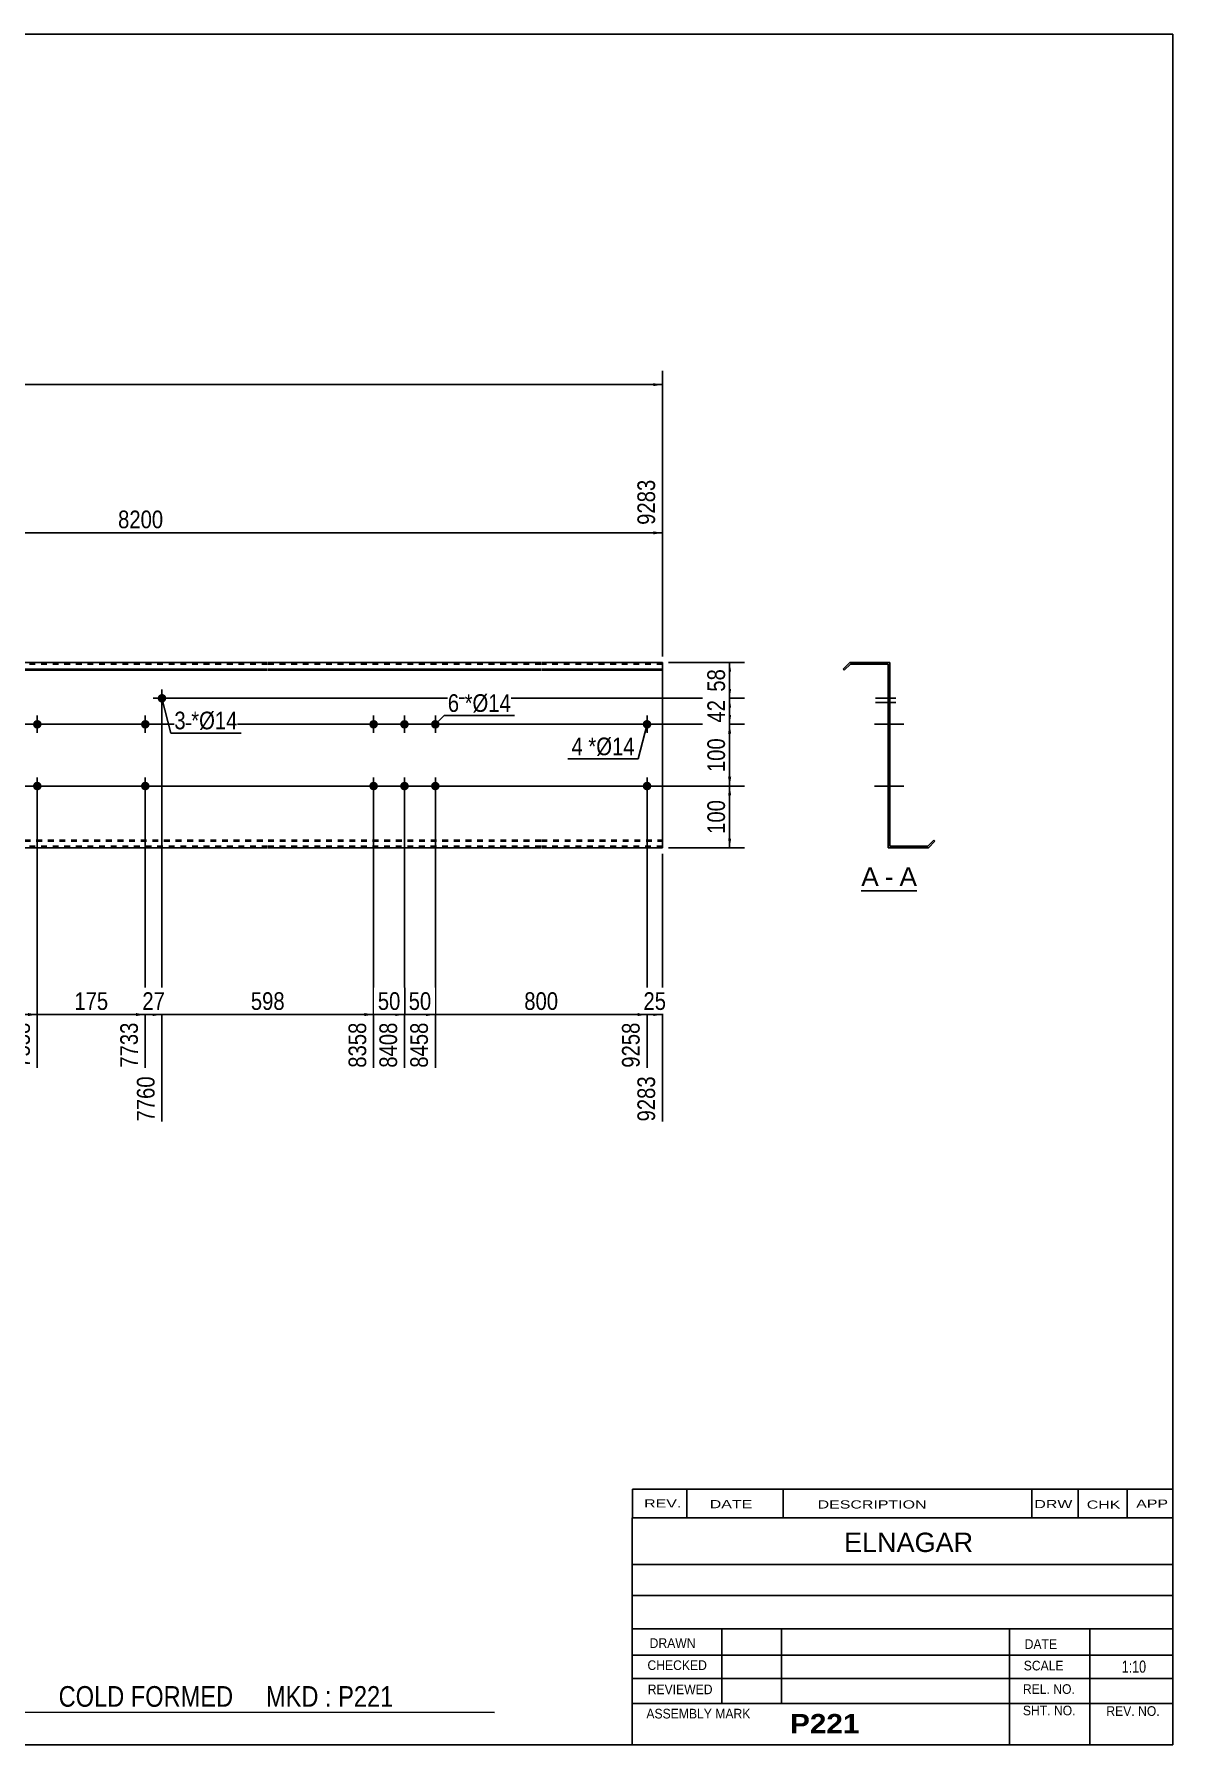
# Model space of a CAD drawing. Header units: millimetres. Extents: x -70 to 333, y -160 to 117.
# Drawn here: x 148.3 to 332.8, y -160.2 to 116.8 of the extents above; entities that cross this region are included whole.
import ezdxf

# ---------------------------------------------------------------- set-up
doc = ezdxf.new("R2010")
doc.units = ezdxf.units.MM
doc.linetypes.add('DXK_LINE_DOT1', pattern=[1.8814, 0.9407, -0.9407])
doc.styles.add('Arial', font='ARIAL.TTF', dxfattribs={"height": 0.2})
doc.styles.add('Arial Bold', font='ARIALBD.TTF', dxfattribs={"height": 0.2})
doc.styles.add('Arial Narrow', font='ARIALN.TTF', dxfattribs={"height": 0.2})

# ---------------------------------------------------------------- blocks, each defined once
blk = doc.blocks.new('Unknown-629083561-1955')
at = {"color": 5, "linetype": 'Continuous'}
for p, q in [((332.8, 116.75), (-67.2, 116.75)), ((-67.2, 116.75), (-67.2, -160.25)), ((332.8, -160.25), (332.8, 116.75)), ((-67.2, -160.25), (332.8, -160.25))]:
    blk.add_line(p, q, dxfattribs=at)
at = {"color": 174, "linetype": 'Continuous', "style": 'Arial'}
blk.add_text('Tekla structures', height=1.9102, rotation=90, dxfattribs=at).set_placement((-67.7, -159.75))
blk = doc.blocks.new('Unknown-629083561-12 - 1236')
at = {"color": 7, "linetype": 'Continuous'}
blk.add_line((282.32, -21.95), (291.35, -21.95), dxfattribs=at)
at = {"color": 0, "linetype": 'Continuous'}
blk.add_wipeout([(285.16, -21.2), (285.16, -18), (282.32, -18), (282.32, -21.2)], dxfattribs=at)
blk.add_wipeout([(287.55, -21.2), (287.55, -18), (286.12, -18), (286.12, -21.2)], dxfattribs=at)
at = {"color": 96, "linetype": 'Continuous', "style": 'Arial'}
blk.add_text('A', height=3.06, dxfattribs=at).set_placement((282.32, -21.2))
at = {"color": 0, "linetype": 'Continuous'}
blk.add_wipeout([(291.35, -21.2), (291.35, -18), (288.51, -18), (288.51, -21.2)], dxfattribs=at)
at = {"color": 96, "linetype": 'Continuous', "style": 'Arial'}
for s, p in [('A', (288.51, -21.2)), ('-', (286.12, -21.2))]:
    blk.add_text(s, height=3.06, dxfattribs=at).set_placement(p)
blk = doc.blocks.new('Bolt-629083561-1223 - 1203')
at = {"linetype": 'Continuous'}
blk.add_hatch(color=3, dxfattribs=at).paths.add_polyline_path([(167.03, -5, -1), (165.63, -5, -1)])
at = {"color": 3, "linetype": 'Continuous'}
for p, q in [((167.73, -5), (164.93, -5)), ((166.33, -3.6), (166.33, -6.4))]:
    blk.add_line(p, q, dxfattribs=at)
blk = doc.blocks.new('Part-629083561-1218 - 1203')
at = {"color": 2, "linetype": 'Continuous'}
for p, q in [((0, 15), (0, -15)), ((16, 15), (0, 15)), ((0, 13.94), (16, 13.94)), ((60.29, 15), (16.1, 15)), ((16.1, 13.94), (60.29, 13.94)), ((98.13, 15), (60.39, 15)), ((60.39, 13.94), (98.13, 13.94)), ((131.63, 15), (98.23, 15)), ((98.23, 13.94), (131.63, 13.94)), ((186.13, 15), (131.73, 15)), ((131.73, 13.94), (186.13, 13.94)), ((230.42, 15), (186.23, 15)), ((186.23, 13.94), (230.42, 13.94)), ((250.12, 15), (230.52, 15)), ((230.52, 13.94), (250.12, 13.94)), ((250.12, 13.94), (250.12, 15)), ((250.12, -15), (250.12, 13.94)), ((0, 13.76), (16, 13.76)), ((16.1, 13.76), (60.29, 13.76)), ((60.39, 13.76), (98.13, 13.76)), ((98.23, 13.76), (131.63, 13.76)), ((131.73, 13.76), (186.13, 13.76)), ((186.23, 13.76), (230.42, 13.76)), ((230.52, 13.76), (250.12, 13.76)), ((16, -15), (0, -15)), ((60.29, -15), (16.1, -15)), ((98.13, -15), (60.39, -15)), ((131.63, -15), (98.23, -15)), ((186.13, -15), (131.73, -15)), ((230.42, -15), (186.23, -15)), ((250.12, -15), (230.52, -15))]:
    blk.add_line(p, q, dxfattribs=at)
at = {"color": 7, "linetype": 'DXK_LINE_DOT1'}
for p, q in [((16, 14.75), (0, 14.75)), ((60.29, 14.75), (16.1, 14.75)), ((98.13, 14.75), (60.39, 14.75)), ((131.63, 14.75), (98.23, 14.75)), ((186.13, 14.75), (131.73, 14.75)), ((230.42, 14.75), (186.23, 14.75)), ((250.12, 14.75), (230.52, 14.75)), ((0, -13.76), (16, -13.76)), ((16.1, -13.76), (60.29, -13.76)), ((60.39, -13.76), (98.13, -13.76)), ((98.23, -13.76), (131.63, -13.76)), ((131.73, -13.76), (186.13, -13.76)), ((186.23, -13.76), (230.42, -13.76)), ((230.52, -13.76), (250.12, -13.76)), ((0, -13.94), (16, -13.94)), ((16, -14.75), (0, -14.75)), ((16.1, -13.94), (60.29, -13.94)), ((60.29, -14.75), (16.1, -14.75)), ((60.39, -13.94), (98.13, -13.94)), ((98.13, -14.75), (60.39, -14.75)), ((98.23, -13.94), (131.63, -13.94)), ((131.63, -14.75), (98.23, -14.75)), ((131.73, -13.94), (186.13, -13.94)), ((186.13, -14.75), (131.73, -14.75)), ((186.23, -13.94), (230.42, -13.94)), ((230.42, -14.75), (186.23, -14.75)), ((230.52, -13.94), (250.12, -13.94)), ((250.12, -14.75), (230.52, -14.75))]:
    blk.add_line(p, q, dxfattribs=at)
blk = doc.blocks.new('Bolt-629083561-1221 - 1203')
at = {"linetype": 'Continuous'}
for points in [[(202.62, 5, -1), (204.02, 5, -1)], [(207.62, 5, -1), (209.02, 5, -1)], [(212.62, 5, -1), (214.02, 5, -1)], [(202.62, -5, -1), (204.02, -5, -1)], [(207.62, -5, -1), (209.02, -5, -1)], [(212.62, -5, -1), (214.02, -5, -1)]]:
    blk.add_hatch(color=3, dxfattribs=at).paths.add_polyline_path(points)
at = {"color": 3, "linetype": 'Continuous'}
for p, q in [((203.32, 3.6), (203.32, 6.4)), ((208.32, 3.6), (208.32, 6.4)), ((213.32, 3.6), (213.32, 6.4)), ((201.92, 5), (204.72, 5)), ((206.92, 5), (209.72, 5)), ((211.92, 5), (214.72, 5)), ((201.92, -5), (204.72, -5)), ((203.32, -6.4), (203.32, -3.6)), ((206.92, -5), (209.72, -5)), ((208.32, -6.4), (208.32, -3.6)), ((211.92, -5), (214.72, -5)), ((213.32, -6.4), (213.32, -3.6))]:
    blk.add_line(p, q, dxfattribs=at)
blk = doc.blocks.new('Bolt-629083561-1222 - 1203')
at = {"linetype": 'Continuous'}
blk.add_hatch(color=3, dxfattribs=at).paths.add_polyline_path([(168.33, 9.21, -1), (169.73, 9.21, -1)])
at = {"color": 3, "linetype": 'Continuous'}
for p, q in [((167.63, 9.21), (170.43, 9.21)), ((169.03, 7.81), (169.03, 10.61))]:
    blk.add_line(p, q, dxfattribs=at)
blk = doc.blocks.new('Bolt-629083561-1224 - 1203')
at = {"linetype": 'Continuous'}
blk.add_hatch(color=3, dxfattribs=at).paths.add_polyline_path([(165.63, 5, -1), (167.03, 5, -1)])
at = {"color": 3, "linetype": 'Continuous'}
for p, q in [((166.33, 3.6), (166.33, 6.4)), ((164.93, 5), (167.73, 5))]:
    blk.add_line(p, q, dxfattribs=at)
blk = doc.blocks.new('Bolt-629083561-1225 - 1203')
at = {"linetype": 'Continuous'}
for points in [[(148.13, 5, -1), (149.53, 5, -1)], [(246.92, 5, -1), (248.32, 5, -1)]]:
    blk.add_hatch(color=3, dxfattribs=at).paths.add_polyline_path(points)
at = {"color": 3, "linetype": 'Continuous'}
for p, q in [((148.83, 3.6), (148.83, 6.4)), ((247.62, 3.6), (247.62, 6.4)), ((150.23, 5), (147.43, 5)), ((249.02, 5), (246.22, 5))]:
    blk.add_line(p, q, dxfattribs=at)
blk = doc.blocks.new('Bolt-629083561-1226 - 1203')
at = {"linetype": 'Continuous'}
for points in [[(148.13, -5, -1), (149.53, -5, -1)], [(246.92, -5, -1), (248.32, -5, -1)]]:
    blk.add_hatch(color=3, dxfattribs=at).paths.add_polyline_path(points)
at = {"color": 3, "linetype": 'Continuous'}
for p, q in [((150.23, -5), (147.43, -5)), ((148.83, -6.4), (148.83, -3.6)), ((249.02, -5), (246.22, -5)), ((247.62, -6.4), (247.62, -3.6))]:
    blk.add_line(p, q, dxfattribs=at)
blk = doc.blocks.new('Bolt-629083561-1240 - 1236')
at = {"linetype": 'Continuous'}
blk.add_hatch(color=3, dxfattribs=at).paths.add_polyline_path([(286.71, 9.23), (286.71, 7.83), (286.96, 7.83), (286.96, 9.23)])
at = {"color": 3, "linetype": 'Continuous'}
for p, q in [((287.91, 8.53), (284.61, 8.53)), ((286.96, 9.23), (286.71, 9.23)), ((286.96, 7.83), (286.71, 7.83))]:
    blk.add_line(p, q, dxfattribs=at)
blk = doc.blocks.new('Part-629083561-1238 - 1236')
at = {"color": 2, "linetype": 'Continuous'}
for p, q in [((280.46, 15), (279.4, 13.94)), ((279.4, 13.94), (279.58, 13.76)), ((279.58, 13.76), (280.56, 14.75)), ((280.46, 15), (286.96, 15)), ((280.56, 14.75), (286.71, 14.75)), ((286.71, 14.75), (286.71, -15)), ((286.96, -14.75), (286.96, 15)), ((294.09, -13.76), (293.11, -14.75)), ((294.27, -13.94), (294.09, -13.76)), ((293.21, -15), (286.71, -15)), ((293.11, -14.75), (286.96, -14.75)), ((293.21, -15), (294.27, -13.94))]:
    blk.add_line(p, q, dxfattribs=at)
blk = doc.blocks.new('Bolt-629083561-1239 - 1236')
at = {"linetype": 'Continuous'}
for points in [[(286.71, 5.7), (286.71, 4.3), (286.96, 4.3), (286.96, 5.7)], [(286.71, 5.7), (286.71, 4.3), (286.96, 4.3), (286.96, 5.7)], [(286.71, 5.7), (286.71, 4.3), (286.96, 4.3), (286.96, 5.7)], [(286.71, -4.3), (286.71, -5.7), (286.96, -5.7), (286.96, -4.3)], [(286.71, -4.3), (286.71, -5.7), (286.96, -5.7), (286.96, -4.3)], [(286.71, -4.3), (286.71, -5.7), (286.96, -5.7), (286.96, -4.3)]]:
    blk.add_hatch(color=3, dxfattribs=at).paths.add_polyline_path(points)
at = {"color": 3, "linetype": 'Continuous'}
for p, q in [((286.96, 5.7), (286.71, 5.7)), ((286.96, 5.7), (286.71, 5.7)), ((286.96, 5.7), (286.71, 5.7)), ((288.26, 5), (284.46, 5)), ((288.26, 5), (284.46, 5)), ((288.26, 5), (284.46, 5)), ((286.96, 4.3), (286.71, 4.3)), ((286.96, 4.3), (286.71, 4.3)), ((286.96, 4.3), (286.71, 4.3)), ((288.26, -5), (284.46, -5)), ((288.26, -5), (284.46, -5)), ((288.26, -5), (284.46, -5)), ((286.96, -4.3), (286.71, -4.3)), ((286.96, -4.3), (286.71, -4.3)), ((286.96, -4.3), (286.71, -4.3)), ((286.96, -5.7), (286.71, -5.7)), ((286.96, -5.7), (286.71, -5.7)), ((286.96, -5.7), (286.71, -5.7))]:
    blk.add_line(p, q, dxfattribs=at)
blk = doc.blocks.new('Bolt-629083561-1241 - 1236')
at = {"linetype": 'Continuous'}
for points in [[(286.71, 5.7), (286.71, 4.3), (286.96, 4.3), (286.96, 5.7)], [(286.71, 5.7), (286.71, 4.3), (286.96, 4.3), (286.96, 5.7)], [(286.71, 5.7), (286.71, 4.3), (286.96, 4.3), (286.96, 5.7)], [(286.71, -4.3), (286.71, -5.7), (286.96, -5.7), (286.96, -4.3)], [(286.71, -4.3), (286.71, -5.7), (286.96, -5.7), (286.96, -4.3)], [(286.71, -4.3), (286.71, -5.7), (286.96, -5.7), (286.96, -4.3)]]:
    blk.add_hatch(color=3, dxfattribs=at).paths.add_polyline_path(points)
at = {"color": 3, "linetype": 'Continuous'}
for p, q in [((286.96, 5.7), (286.71, 5.7)), ((286.96, 5.7), (286.71, 5.7)), ((286.96, 5.7), (286.71, 5.7)), ((288.26, 5), (284.46, 5)), ((288.26, 5), (284.46, 5)), ((288.26, 5), (284.46, 5)), ((286.96, 4.3), (286.71, 4.3)), ((286.96, 4.3), (286.71, 4.3)), ((286.96, 4.3), (286.71, 4.3)), ((288.26, -5), (284.46, -5)), ((288.26, -5), (284.46, -5)), ((288.26, -5), (284.46, -5)), ((286.96, -4.3), (286.71, -4.3)), ((286.96, -4.3), (286.71, -4.3)), ((286.96, -4.3), (286.71, -4.3)), ((286.96, -5.7), (286.71, -5.7)), ((286.96, -5.7), (286.71, -5.7)), ((286.96, -5.7), (286.71, -5.7))]:
    blk.add_line(p, q, dxfattribs=at)
blk = doc.blocks.new('Bolt-629083561-1242 - 1236')
at = {"linetype": 'Continuous'}
blk.add_hatch(color=3, dxfattribs=at).paths.add_polyline_path([(286.71, 9.91), (286.71, 8.51), (286.96, 8.51), (286.96, 9.91)])
at = {"color": 3, "linetype": 'Continuous'}
for p, q in [((287.91, 9.21), (284.61, 9.21)), ((286.96, 9.91), (286.71, 9.91)), ((286.96, 8.51), (286.71, 8.51))]:
    blk.add_line(p, q, dxfattribs=at)
blk = doc.blocks.new('Bolt-629083561-1243 - 1236')
at = {"linetype": 'Continuous'}
blk.add_hatch(color=3, dxfattribs=at).paths.add_polyline_path([(286.96, -5.7), (286.96, -4.3), (286.71, -4.3), (286.71, -5.7)])
at = {"color": 3, "linetype": 'Continuous'}
for p, q in [((286.96, -4.3), (286.71, -4.3)), ((287.76, -5), (286.71, -5)), ((286.96, -5.7), (286.71, -5.7))]:
    blk.add_line(p, q, dxfattribs=at)
blk = doc.blocks.new('Bolt-629083561-1244 - 1236')
at = {"linetype": 'Continuous'}
blk.add_hatch(color=3, dxfattribs=at).paths.add_polyline_path([(286.71, 5.7), (286.71, 4.3), (286.96, 4.3), (286.96, 5.7)])
at = {"color": 3, "linetype": 'Continuous'}
for p, q in [((286.96, 5.7), (286.71, 5.7)), ((287.91, 5), (284.61, 5)), ((286.96, 4.3), (286.71, 4.3))]:
    blk.add_line(p, q, dxfattribs=at)
blk = doc.blocks.new('Bolt-629083561-1245 - 1236')
at = {"linetype": 'Continuous'}
blk.add_hatch(color=3, dxfattribs=at).paths.add_polyline_path([(286.71, 5.7), (286.71, 4.3), (286.96, 4.3), (286.96, 5.7)])
blk.add_hatch(color=3, dxfattribs=at).paths.add_polyline_path([(286.71, 5.7), (286.71, 4.3), (286.96, 4.3), (286.96, 5.7)])
at = {"color": 3, "linetype": 'Continuous'}
for p, q in [((286.71, 5.7), (286.96, 5.7)), ((286.71, 5.7), (286.96, 5.7)), ((285.91, 5), (289.21, 5)), ((285.91, 5), (289.21, 5)), ((286.71, 4.3), (286.96, 4.3)), ((286.71, 4.3), (286.96, 4.3))]:
    blk.add_line(p, q, dxfattribs=at)
blk = doc.blocks.new('Bolt-629083561-1246 - 1236')
at = {"linetype": 'Continuous'}
blk.add_hatch(color=3, dxfattribs=at).paths.add_polyline_path([(286.71, -4.3), (286.71, -5.7), (286.96, -5.7), (286.96, -4.3)])
blk.add_hatch(color=3, dxfattribs=at).paths.add_polyline_path([(286.71, -4.3), (286.71, -5.7), (286.96, -5.7), (286.96, -4.3)])
at = {"color": 3, "linetype": 'Continuous'}
for p, q in [((285.91, -5), (289.21, -5)), ((285.91, -5), (289.21, -5)), ((286.71, -4.3), (286.96, -4.3)), ((286.71, -4.3), (286.96, -4.3)), ((286.71, -5.7), (286.96, -5.7)), ((286.71, -5.7), (286.96, -5.7))]:
    blk.add_line(p, q, dxfattribs=at)
blk = doc.blocks.new('Bolt-629083561-1247 - 1236')
at = {"linetype": 'Continuous'}
blk.add_hatch(color=3, dxfattribs=at).paths.add_polyline_path([(286.71, 5.7), (286.71, 4.3), (286.96, 4.3), (286.96, 5.7)])
at = {"color": 3, "linetype": 'Continuous'}
for p, q in [((286.96, 5.7), (286.71, 5.7)), ((287.91, 5), (284.61, 5)), ((286.96, 4.3), (286.71, 4.3))]:
    blk.add_line(p, q, dxfattribs=at)
blk = doc.blocks.new('Bolt-629083561-1248 - 1236')
at = {"linetype": 'Continuous'}
blk.add_hatch(color=3, dxfattribs=at).paths.add_polyline_path([(286.96, -5.7), (286.96, -4.3), (286.71, -4.3), (286.71, -5.7)])
at = {"color": 3, "linetype": 'Continuous'}
for p, q in [((286.96, -4.3), (286.71, -4.3)), ((287.76, -5), (286.71, -5)), ((286.96, -5.7), (286.71, -5.7))]:
    blk.add_line(p, q, dxfattribs=at)
blk = doc.blocks.new('Bolt-629083561-1249 - 1236')
at = {"linetype": 'Continuous'}
for points in [[(286.96, 4.3), (286.96, 5.7), (286.71, 5.7), (286.71, 4.3)], [(286.96, -5.7), (286.96, -4.3), (286.71, -4.3), (286.71, -5.7)]]:
    blk.add_hatch(color=3, dxfattribs=at).paths.add_polyline_path(points)
at = {"color": 3, "linetype": 'Continuous'}
for p, q in [((286.96, 5.7), (286.71, 5.7)), ((286.96, 5), (284.71, 5)), ((286.96, 4.3), (286.71, 4.3)), ((286.96, -5), (284.71, -5)), ((286.96, -4.3), (286.71, -4.3)), ((286.96, -5.7), (286.71, -5.7))]:
    blk.add_line(p, q, dxfattribs=at)
blk = doc.blocks.new('StraightDimension-629083561-1336 - 1203')
at = {"linetype": 'Continuous'}
for points in [[(260.75, 3.5), (261, 5), (261.25, 3.5)], [(261.25, -3.5), (261, -5), (260.75, -3.5)]]:
    blk.add_hatch(color=7, dxfattribs=at).paths.add_polyline_path(points)
at = {"color": 7, "linetype": 'Continuous'}
for p, q in [((44.2, 5), (263.4, 5)), ((261, -5), (261, 5)), ((44.2, -5), (263.4, -5))]:
    blk.add_line(p, q, dxfattribs=at)
at = {"color": 0}
blk.add_wipeout([(260.85, 3.34), (256.65, 3.34), (256.65, -3.34), (260.85, -3.34)], dxfattribs=at)
at = {"color": 3, "style": 'Arial Narrow'}
blk.add_text('100', height=2.863, rotation=90.0002, dxfattribs=at).set_placement((260.25, -2.74))
blk = doc.blocks.new('StraightDimension-629083561-1269 - 1203')
at = {"linetype": 'Continuous'}
blk.add_hatch(color=7, dxfattribs=at).paths.add_polyline_path([(164.83, -41.75), (166.33, -42), (164.83, -42.25)])
at = {"color": 7, "linetype": 'Continuous'}
for p, q in [((148.83, -6), (148.83, -50.61)), ((166.33, -6), (166.33, -50.61)), ((148.83, -42), (166.33, -42))]:
    blk.add_line(p, q, dxfattribs=at)
at = {"color": 0}
blk.add_wipeout([(160.92, -41.85), (160.92, -37.65), (154.24, -37.65), (154.24, -41.85)], dxfattribs=at)
at = {"color": 3, "style": 'Arial Narrow'}
blk.add_text('175', height=2.863, dxfattribs=at).set_placement((154.84, -41.25))
at = {"color": 0, "linetype": 'Continuous'}
blk.add_wipeout([(165.73, -42.7), (161.53, -42.7), (161.53, -51.21), (165.73, -51.21)], dxfattribs=at)
at = {"color": 3, "linetype": 'Continuous', "style": 'Arial Narrow'}
blk.add_text('7733', height=2.863, rotation=90.0002, dxfattribs=at).set_placement((165.13, -50.61))
blk = doc.blocks.new('StraightDimension-629083561-1267 - 1203')
at = {"linetype": 'Continuous'}
blk.add_hatch(color=7, dxfattribs=at).paths.add_polyline_path([(201.82, -41.75), (203.32, -42), (201.82, -42.25)])
at = {"color": 7, "linetype": 'Continuous'}
for p, q in [((169.03, 8.21), (169.03, -59.31)), ((203.32, -6), (203.32, -50.61)), ((169.03, -42), (203.32, -42))]:
    blk.add_line(p, q, dxfattribs=at)
at = {"color": 0}
blk.add_wipeout([(189.52, -41.85), (189.52, -37.65), (182.83, -37.65), (182.83, -41.85)], dxfattribs=at)
at = {"color": 0, "linetype": 'Continuous'}
blk.add_wipeout([(202.72, -42.7), (198.52, -42.7), (198.52, -51.21), (202.72, -51.21)], dxfattribs=at)
at = {"color": 3, "style": 'Arial Narrow'}
blk.add_text('598', height=2.863, dxfattribs=at).set_placement((183.43, -41.25))
at = {"color": 3, "linetype": 'Continuous', "style": 'Arial Narrow'}
blk.add_text('8358', height=2.863, rotation=90.0002, dxfattribs=at).set_placement((202.12, -50.61))
blk = doc.blocks.new('StraightDimension-629083561-1270 - 1203')
at = {"linetype": 'Continuous'}
blk.add_hatch(color=7, dxfattribs=at).paths.add_polyline_path([(147.33, -41.75), (148.83, -42), (147.33, -42.25)])
at = {"color": 7, "linetype": 'Continuous'}
for p, q in [((114.93, -6), (114.93, -50.61)), ((148.83, -6), (148.83, -50.61)), ((114.93, -42), (148.83, -42))]:
    blk.add_line(p, q, dxfattribs=at)
at = {"color": 0}
blk.add_wipeout([(136.14, -41.85), (136.14, -37.65), (127.62, -37.65), (127.62, -41.85)], dxfattribs=at)
at = {"color": 0, "linetype": 'Continuous'}
blk.add_wipeout([(148.23, -42.7), (144.03, -42.7), (144.03, -51.21), (148.23, -51.21)], dxfattribs=at)
at = {"color": 3, "style": 'Arial Narrow'}
blk.add_text('2745', height=2.863, dxfattribs=at).set_placement((128.22, -41.25))
at = {"color": 3, "linetype": 'Continuous', "style": 'Arial Narrow'}
blk.add_text('7558', height=2.863, rotation=90.0002, dxfattribs=at).set_placement((147.63, -50.61))
blk = doc.blocks.new('StraightDimension-629083561-1264 - 1203')
at = {"linetype": 'Continuous'}
blk.add_hatch(color=7, dxfattribs=at).paths.add_polyline_path([(246.12, -41.75), (247.62, -42), (246.12, -42.25)])
at = {"color": 7, "linetype": 'Continuous'}
for p, q in [((213.32, -6), (213.32, -50.61)), ((247.62, -6), (247.62, -50.61)), ((213.32, -42), (247.62, -42))]:
    blk.add_line(p, q, dxfattribs=at)
at = {"color": 0}
blk.add_wipeout([(233.81, -41.85), (233.81, -37.65), (227.13, -37.65), (227.13, -41.85)], dxfattribs=at)
at = {"color": 0, "linetype": 'Continuous'}
blk.add_wipeout([(247.02, -42.7), (242.82, -42.7), (242.82, -51.21), (247.02, -51.21)], dxfattribs=at)
at = {"color": 3, "style": 'Arial Narrow'}
blk.add_text('800', height=2.863, dxfattribs=at).set_placement((227.73, -41.25))
at = {"color": 3, "linetype": 'Continuous', "style": 'Arial Narrow'}
blk.add_text('9258', height=2.863, rotation=90.0002, dxfattribs=at).set_placement((246.42, -50.61))
blk = doc.blocks.new('StraightDimension-629083561-1376 - 1203')
at = {"linetype": 'Continuous'}
for points in [[(1.5, 59.75), (0, 60), (1.5, 60.25)], [(248.62, 60.25), (250.12, 60), (248.62, 59.75)]]:
    blk.add_hatch(color=7, dxfattribs=at).paths.add_polyline_path(points)
at = {"color": 7, "linetype": 'Continuous'}
for p, q in [((0, 16), (0, 62.25)), ((250.12, 16), (250.12, 62.25)), ((0, 60), (250.12, 60))]:
    blk.add_line(p, q, dxfattribs=at)
at = {"color": 0}
blk.add_wipeout([(129.32, 60.15), (129.32, 64.35), (120.8, 64.35), (120.8, 60.15)], dxfattribs=at)
at = {"color": 3, "style": 'Arial Narrow'}
blk.add_text('9283', height=2.863, dxfattribs=at).set_placement((121.4, 60.75))
blk = doc.blocks.new('StraightDimension-629083561-1263 - 1203')
at = {"linetype": 'Continuous'}
blk.add_hatch(color=7, dxfattribs=at).paths.add_polyline_path([(248.62, -41.75), (250.12, -42), (248.62, -42.25)])
at = {"color": 7, "linetype": 'Continuous'}
for p, q in [((247.62, -6), (247.62, -50.61)), ((250.12, -16), (250.12, -59.31)), ((247.62, -42), (250.12, -42))]:
    blk.add_line(p, q, dxfattribs=at)
at = {"color": 0}
blk.add_wipeout([(251.3, -41.85), (251.3, -37.65), (246.44, -37.65), (246.44, -41.85)], dxfattribs=at)
at = {"color": 0, "linetype": 'Continuous'}
blk.add_wipeout([(249.52, -51.4), (245.32, -51.4), (245.32, -59.91), (249.52, -59.91)], dxfattribs=at)
at = {"color": 3, "style": 'Arial Narrow'}
blk.add_text('25', height=2.863, dxfattribs=at).set_placement((247.04, -41.25))
at = {"color": 3, "linetype": 'Continuous', "style": 'Arial Narrow'}
blk.add_text('9283', height=2.863, rotation=90.0002, dxfattribs=at).set_placement((248.92, -59.31))
blk = doc.blocks.new('StraightDimension-629083561-1322 - 1203')
at = {"linetype": 'Continuous'}
blk.add_hatch(color=7, dxfattribs=at).paths.add_polyline_path([(248.62, 36.25), (250.12, 36), (248.62, 35.75)])
at = {"color": 7, "linetype": 'Continuous'}
for p, q in [((81.04, -4), (81.04, 57.21)), ((250.12, 16), (250.12, 44.61)), ((81.04, 36), (250.12, 36))]:
    blk.add_line(p, q, dxfattribs=at)
at = {"color": 0, "linetype": 'Continuous'}
blk.add_wipeout([(249.52, 45.21), (245.32, 45.21), (245.32, 36.7), (249.52, 36.7)], dxfattribs=at)
at = {"color": 0}
blk.add_wipeout([(169.83, 36.15), (169.83, 40.35), (161.32, 40.35), (161.32, 36.15)], dxfattribs=at)
at = {"color": 3, "linetype": 'Continuous', "style": 'Arial Narrow'}
blk.add_text('9283', height=2.863, rotation=90.0002, dxfattribs=at).set_placement((248.92, 37.3))
at = {"color": 3, "style": 'Arial Narrow'}
blk.add_text('8200', height=2.863, dxfattribs=at).set_placement((161.92, 36.75))
blk = doc.blocks.new('StraightDimension-629083561-1265 - 1203')
at = {"linetype": 'Continuous'}
blk.add_hatch(color=7, dxfattribs=at).paths.add_polyline_path([(211.82, -41.75), (213.32, -42), (211.82, -42.25)])
at = {"color": 7, "linetype": 'Continuous'}
for p, q in [((208.32, -6), (208.32, -50.61)), ((213.32, -6), (213.32, -50.61)), ((208.32, -42), (213.32, -42))]:
    blk.add_line(p, q, dxfattribs=at)
at = {"color": 0}
blk.add_wipeout([(213.25, -41.85), (213.25, -37.65), (208.4, -37.65), (208.4, -41.85)], dxfattribs=at)
at = {"color": 3, "style": 'Arial Narrow'}
blk.add_text('50', height=2.863, dxfattribs=at).set_placement((209, -41.25))
at = {"color": 0, "linetype": 'Continuous'}
blk.add_wipeout([(212.72, -42.7), (208.52, -42.7), (208.52, -51.21), (212.72, -51.21)], dxfattribs=at)
at = {"color": 3, "linetype": 'Continuous', "style": 'Arial Narrow'}
blk.add_text('8458', height=2.863, rotation=90.0002, dxfattribs=at).set_placement((212.12, -50.61))
blk = doc.blocks.new('StraightDimension-629083561-1337 - 1203')
at = {"linetype": 'Continuous'}
for points in [[(260.75, -6.5), (261, -5), (261.25, -6.5)], [(261.25, -13.5), (261, -15), (260.75, -13.5)]]:
    blk.add_hatch(color=7, dxfattribs=at).paths.add_polyline_path(points)
at = {"color": 7, "linetype": 'Continuous'}
for p, q in [((44.2, -5), (263.4, -5)), ((261, -15), (261, -5)), ((251.12, -15), (263.4, -15))]:
    blk.add_line(p, q, dxfattribs=at)
at = {"color": 0}
blk.add_wipeout([(260.85, -6.66), (256.65, -6.66), (256.65, -13.34), (260.85, -13.34)], dxfattribs=at)
at = {"color": 3, "style": 'Arial Narrow'}
blk.add_text('100', height=2.863, rotation=90.0002, dxfattribs=at).set_placement((260.25, -12.74))
blk = doc.blocks.new('StraightDimension-629083561-1266 - 1203')
at = {"linetype": 'Continuous'}
blk.add_hatch(color=7, dxfattribs=at).paths.add_polyline_path([(206.82, -41.75), (208.32, -42), (206.82, -42.25)])
at = {"color": 7, "linetype": 'Continuous'}
for p, q in [((203.32, -6), (203.32, -50.61)), ((208.32, -6), (208.32, -50.61)), ((203.32, -42), (208.32, -42))]:
    blk.add_line(p, q, dxfattribs=at)
at = {"color": 0}
blk.add_wipeout([(208.25, -41.85), (208.25, -37.65), (203.4, -37.65), (203.4, -41.85)], dxfattribs=at)
at = {"color": 3, "style": 'Arial Narrow'}
blk.add_text('50', height=2.863, dxfattribs=at).set_placement((204, -41.25))
at = {"color": 0, "linetype": 'Continuous'}
blk.add_wipeout([(207.72, -42.7), (203.52, -42.7), (203.52, -51.21), (207.72, -51.21)], dxfattribs=at)
at = {"color": 3, "linetype": 'Continuous', "style": 'Arial Narrow'}
blk.add_text('8408', height=2.863, rotation=90.0002, dxfattribs=at).set_placement((207.12, -50.61))
blk = doc.blocks.new('StraightDimension-629083561-1268 - 1203')
at = {"linetype": 'Continuous'}
blk.add_hatch(color=7, dxfattribs=at).paths.add_polyline_path([(167.53, -41.75), (169.03, -42), (167.53, -42.25)])
at = {"color": 7, "linetype": 'Continuous'}
for p, q in [((169.03, 8.21), (169.03, -59.31)), ((166.33, -6), (166.33, -50.61)), ((166.33, -42), (169.03, -42))]:
    blk.add_line(p, q, dxfattribs=at)
at = {"color": 0}
blk.add_wipeout([(170.11, -41.85), (170.11, -37.65), (165.25, -37.65), (165.25, -41.85)], dxfattribs=at)
at = {"color": 0, "linetype": 'Continuous'}
blk.add_wipeout([(168.43, -51.4), (164.23, -51.4), (164.23, -59.91), (168.43, -59.91)], dxfattribs=at)
at = {"color": 3, "style": 'Arial Narrow'}
blk.add_text('27', height=2.863, dxfattribs=at).set_placement((165.85, -41.25))
at = {"color": 3, "linetype": 'Continuous', "style": 'Arial Narrow'}
blk.add_text('7760', height=2.863, rotation=90.0002, dxfattribs=at).set_placement((167.83, -59.31))
blk = doc.blocks.new('StraightDimension-629083561-1334 - 1203')
at = {"linetype": 'Continuous'}
for points in [[(260.75, 13.5), (261, 15), (261.25, 13.5)], [(261.25, 10.71), (261, 9.21), (260.75, 10.71)]]:
    blk.add_hatch(color=7, dxfattribs=at).paths.add_polyline_path(points)
at = {"color": 7, "linetype": 'Continuous'}
for p, q in [((251.12, 15), (263.4, 15)), ((261, 9.21), (261, 15)), ((170.03, 9.21), (263.4, 9.21))]:
    blk.add_line(p, q, dxfattribs=at)
at = {"color": 0}
blk.add_wipeout([(260.85, 14.53), (256.65, 14.53), (256.65, 9.68), (260.85, 9.68)], dxfattribs=at)
at = {"color": 3, "style": 'Arial Narrow'}
blk.add_text('58', height=2.863, rotation=90.0002, dxfattribs=at).set_placement((260.25, 10.28))
blk = doc.blocks.new('StraightDimension-629083561-1335 - 1203')
at = {"linetype": 'Continuous'}
for points in [[(260.75, 7.71), (261, 9.21), (261.25, 7.71)], [(261.25, 6.5), (261, 5), (260.75, 6.5)]]:
    blk.add_hatch(color=7, dxfattribs=at).paths.add_polyline_path(points)
at = {"color": 7, "linetype": 'Continuous'}
for p, q in [((170.03, 9.21), (263.4, 9.21)), ((261, 5), (261, 9.21)), ((44.2, 5), (263.4, 5))]:
    blk.add_line(p, q, dxfattribs=at)
at = {"color": 0}
blk.add_wipeout([(260.85, 9.53), (256.65, 9.53), (256.65, 4.68), (260.85, 4.68)], dxfattribs=at)
at = {"color": 3, "style": 'Arial Narrow'}
blk.add_text('42', height=2.863, rotation=90.0002, dxfattribs=at).set_placement((260.25, 5.28))
blk = doc.blocks.new('CBS_CALLOFF-629083561-2006')
at = {"color": 7, "linetype": 'Continuous'}
blk.add_line((106.68, -154.98), (222.91, -155), dxfattribs=at)
at = {"color": 3, "linetype": 'Continuous', "style": 'Arial Narrow'}
blk.add_text('QTY= 1 Nos.      COLD FORMED     MKD : P221', height=3.3405, dxfattribs=at).set_placement((123.68, -154.09))
blk = doc.blocks.new('CBS_NAME_BLOG-629083561-2007')
at = {"color": 7, "linetype": 'Continuous'}
for p, q in [((245.21, -123.5), (332.73, -123.5)), ((245.21, -160.21), (245.21, -123.5)), ((245.21, -131.04), (332.73, -131.04)), ((245.28, -136.09), (332.8, -136.09)), ((245.21, -141.46), (332.73, -141.46)), ((259.73, -153.57), (259.73, -141.47)), ((269.42, -153.54), (269.42, -141.47)), ((306.33, -160.21), (306.33, -141.48)), ((319.38, -160.21), (319.38, -141.47)), ((245.22, -145.76), (332.8, -145.74)), ((245.21, -149.51), (332.73, -149.51)), ((245.21, -153.55), (332.73, -153.55)), ((245.21, -160.25), (332.8, -160.25))]:
    blk.add_line(p, q, dxfattribs=at)
at = {"color": 3, "linetype": 'Continuous', "style": 'Arial'}
blk.add_text('ELNAGAR', height=3.133, dxfattribs=at).set_placement((279.53, -129.03))
at = {"color": 3, "linetype": 'Continuous'}
for s, height, style, width, p in [('DRAWN', 1.566, 'Arial', 0.9, (248.04, -144.57)), ('DATE', 1.566, 'Arial', 0.9, (308.8, -144.73)), ('CHECKED', 1.566, 'Arial', 0.9, (247.69, -148.14)), ('SCALE', 1.566, 'Arial', 0.9, (308.65, -148.21)), ('1:10', 1.957, 'Arial Narrow', 0.9, (324.54, -148.57)), ('REVIEWED', 1.566, 'Arial', 0.9, (247.73, -152.06)), ('REL. NO.', 1.566, 'Arial', 0.9, (308.51, -152.01)), ('ASSEMBLY MARK', 1.5663, 'Arial', 0.9, (247.51, -155.99)), ('SHT. NO.', 1.566, 'Arial', 0.9, (308.51, -155.48)), ('REV. NO.', 1.566, 'Arial', 0.9, (322.03, -155.57)), ('P221', 3.131, 'Arial Bold', 1.1, (270.79, -158.39))]:
    blk.add_text(s, height=height, dxfattribs=dict(at, style=style, width=width)).set_placement(p)
blk = doc.blocks.new('CBS_REVISION-629083561-2008')
at = {"color": 7, "linetype": 'Continuous'}
for p, q in [((245.29, -118.87), (332.79, -118.87)), ((245.29, -118.87), (245.29, -123.5)), ((254.09, -118.87), (254.09, -123.5)), ((269.68, -118.87), (269.68, -123.44)), ((309.94, -118.87), (309.94, -123.5)), ((317.48, -118.87), (317.48, -123.5)), ((325.43, -118.87), (325.43, -123.5)), ((245.29, -123.5), (332.79, -123.5))]:
    blk.add_line(p, q, dxfattribs=at)
at = {"color": 7, "style": 'Arial Narrow', "width": 1.7}
for s, height, p in [('REV.', 1.326, (247.15, -121.82)), ('DATE', 1.326, (257.78, -121.94)), ('DESCRIPTION', 1.3257, (275.26, -121.99)), ('DRW', 1.326, (310.37, -121.93)), ('CHK', 1.326, (318.86, -122.02)), ('APP', 1.326, (326.86, -121.87))]:
    blk.add_text(s, height=height, dxfattribs=at).set_placement(p)
blk = doc.blocks.new('Mark-629083561-1406 - 1203')
at = {"color": 0}
blk.add_wipeout([(217.17, 7.01), (217.17, 10.01), (215.34, 10.01), (215.34, 7.01)], dxfattribs=at)
blk.add_wipeout([(217.17, 7.01), (217.17, 10.01), (215.34, 10.01), (215.34, 7.01)], dxfattribs=at)
at = {"color": 7, "linetype": 'Continuous'}
blk.add_line((213.32, 5), (214.74, 6.41), dxfattribs=at)
at = {"color": 0}
blk.add_wipeout([(219.34, 7.01), (219.34, 10.01), (218.07, 10.01), (218.07, 7.01)], dxfattribs=at)
blk.add_wipeout([(219.34, 7.01), (219.34, 10.01), (218.07, 10.01), (218.07, 7.01)], dxfattribs=at)
at = {"color": 3, "style": 'Arial Narrow'}
blk.add_text('6', height=2.86, dxfattribs=at).set_placement((215.34, 7.01))
at = {"color": 0}
blk.add_wipeout([(225.56, 7.01), (225.56, 10.01), (219.34, 10.01), (219.34, 7.01)], dxfattribs=at)
blk.add_wipeout([(225.56, 7.01), (225.56, 10.01), (219.34, 10.01), (219.34, 7.01)], dxfattribs=at)
at = {"color": 7, "linetype": 'Continuous'}
blk.add_line((214.74, 6.41), (226.16, 6.41), dxfattribs=at)
at = {"color": 3, "style": 'Arial Narrow'}
for s, height, p in [('*', 2.86, (218.07, 7.01)), ('Ø14', 2.863, (219.34, 7.01))]:
    blk.add_text(s, height=height, dxfattribs=at).set_placement(p)
blk = doc.blocks.new('MarkSet-629083561-1396 - 1203')
at = {"color": 0}
blk.add_wipeout([(172.87, 4.19), (172.87, 7.19), (171.04, 7.19), (171.04, 4.19)], dxfattribs=at)
blk.add_wipeout([(172.87, 4.19), (172.87, 7.19), (171.04, 7.19), (171.04, 4.19)], dxfattribs=at)
at = {"color": 7, "linetype": 'Continuous'}
blk.add_line((169.03, 9.21), (170.44, 3.59), dxfattribs=at)
at = {"color": 0}
blk.add_wipeout([(175.05, 4.19), (175.05, 7.19), (173.77, 7.19), (173.77, 4.19)], dxfattribs=at)
blk.add_wipeout([(175.05, 4.19), (175.05, 7.19), (173.77, 7.19), (173.77, 4.19)], dxfattribs=at)
at = {"color": 3, "style": 'Arial Narrow'}
blk.add_text('3', height=2.86, dxfattribs=at).set_placement((171.04, 4.19))
at = {"color": 0}
blk.add_wipeout([(181.26, 4.19), (181.26, 7.19), (175.05, 7.19), (175.05, 4.19)], dxfattribs=at)
blk.add_wipeout([(181.26, 4.19), (181.26, 7.19), (175.05, 7.19), (175.05, 4.19)], dxfattribs=at)
at = {"color": 7, "linetype": 'Continuous'}
blk.add_line((170.44, 3.59), (181.86, 3.59), dxfattribs=at)
at = {"color": 3, "style": 'Arial Narrow'}
for s, height, p in [('*', 2.86, (173.77, 4.19)), ('Ø14', 2.863, (175.05, 4.19))]:
    blk.add_text(s, height=height, dxfattribs=at).set_placement(p)
blk = doc.blocks.new('MarkSet-629083561-1402 - 1203')
at = {"color": 0}
blk.add_wipeout([(237.21, -0.01), (237.21, 2.99), (235.38, 2.99), (235.38, -0.01)], dxfattribs=at)
blk.add_wipeout([(237.21, -0.01), (237.21, 2.99), (235.38, 2.99), (235.38, -0.01)], dxfattribs=at)
blk.add_wipeout([(239.39, -0.01), (239.39, 2.99), (238.11, 2.99), (238.11, -0.01)], dxfattribs=at)
blk.add_wipeout([(239.39, -0.01), (239.39, 2.99), (238.11, 2.99), (238.11, -0.01)], dxfattribs=at)
at = {"color": 3, "style": 'Arial Narrow'}
blk.add_text('4', height=2.86, dxfattribs=at).set_placement((235.38, -0.01))
at = {"color": 0}
blk.add_wipeout([(245.6, -0.01), (245.6, 2.99), (239.39, 2.99), (239.39, -0.01)], dxfattribs=at)
blk.add_wipeout([(245.6, -0.01), (245.6, 2.99), (239.39, 2.99), (239.39, -0.01)], dxfattribs=at)
at = {"color": 7, "linetype": 'Continuous'}
for p in [(247.62, 5), (234.78, -0.61)]:
    blk.add_line(p, (246.2, -0.61), dxfattribs=at)
at = {"color": 3, "style": 'Arial Narrow'}
for s, height, p in [('*', 2.86, (238.11, -0.01)), ('Ø14', 2.863, (239.39, -0.01))]:
    blk.add_text(s, height=height, dxfattribs=at).set_placement(p)

msp = doc.modelspace()

# ---------------------------------------------------------------- block references
for name in ['Unknown-629083561-1955', 'Part-629083561-1218 - 1203', 'Part-629083561-1238 - 1236', 'Bolt-629083561-1222 - 1203', 'Bolt-629083561-1242 - 1236', 'Bolt-629083561-1240 - 1236', 'Bolt-629083561-1225 - 1203', 'Bolt-629083561-1224 - 1203', 'Bolt-629083561-1221 - 1203', 'Bolt-629083561-1239 - 1236', 'Bolt-629083561-1241 - 1236', 'Bolt-629083561-1244 - 1236', 'Bolt-629083561-1247 - 1236', 'Bolt-629083561-1249 - 1236', 'Bolt-629083561-1245 - 1236', 'Bolt-629083561-1226 - 1203', 'Bolt-629083561-1223 - 1203', 'Bolt-629083561-1246 - 1236', 'Bolt-629083561-1243 - 1236', 'Bolt-629083561-1248 - 1236', 'CBS_REVISION-629083561-2008', 'CBS_NAME_BLOG-629083561-2007', 'CBS_CALLOFF-629083561-2006']:
    msp.add_blockref(name, (0, 0))

# ---------------------------------------------------------------- next in the draw order: block references
for name in ['StraightDimension-629083561-1376 - 1203', 'StraightDimension-629083561-1336 - 1203', 'Unknown-629083561-12 - 1236']:
    msp.add_blockref(name, (0, 0))

# ---------------------------------------------------------------- next in the draw order: block references
for name in ['StraightDimension-629083561-1267 - 1203', 'StraightDimension-629083561-1269 - 1203', 'StraightDimension-629083561-1264 - 1203']:
    msp.add_blockref(name, (0, 0))

# ---------------------------------------------------------------- next in the draw order: block references
for name in ['StraightDimension-629083561-1322 - 1203', 'StraightDimension-629083561-1270 - 1203', 'StraightDimension-629083561-1265 - 1203', 'StraightDimension-629083561-1263 - 1203']:
    msp.add_blockref(name, (0, 0))

# ---------------------------------------------------------------- next in the draw order: block references
msp.add_blockref('StraightDimension-629083561-1337 - 1203', (0, 0))

# ---------------------------------------------------------------- next in the draw order: block references
for name in ['StraightDimension-629083561-1268 - 1203', 'StraightDimension-629083561-1266 - 1203']:
    msp.add_blockref(name, (0, 0))

# ---------------------------------------------------------------- next in the draw order: block references
msp.add_blockref('StraightDimension-629083561-1334 - 1203', (0, 0))

# ---------------------------------------------------------------- next in the draw order: block references
msp.add_blockref('StraightDimension-629083561-1335 - 1203', (0, 0))

# ---------------------------------------------------------------- next in the draw order: block references
for name in ['MarkSet-629083561-1396 - 1203', 'Mark-629083561-1406 - 1203', 'MarkSet-629083561-1402 - 1203']:
    msp.add_blockref(name, (0, 0))

doc.saveas('drawing.dxf')
